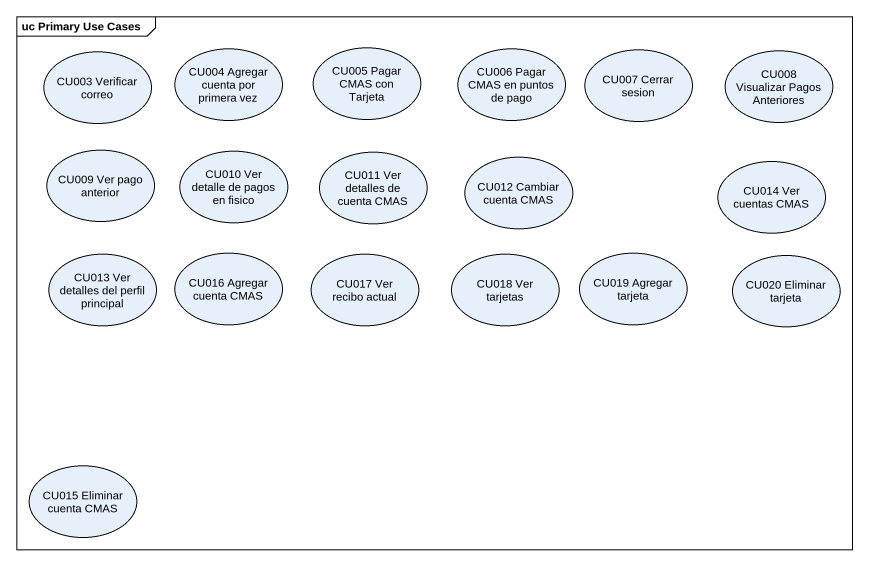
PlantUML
@startuml
mainframe uc Primary Use Cases
usecase "CU003 Verificar correo" as CU003_Verificar_correo
usecase "CU004 Agregar cuenta por primera vez" as CU004_Agregar_cuenta_por
usecase "CU005 Pagar CMAS con Tarjeta" as CU005_Pagar_CMAS_con_Tarjeta
usecase "CU006 Pagar CMAS en puntos de pago" as CU006_Pagar_CMAS_en_puntos
usecase "CU007 Cerrar sesion" as CU007_Cerrar_sesion
usecase "CU008 Visualizar Pagos Anteriores" as CU008_Visualizar_Pagos
usecase "CU009 Ver pago anterior" as CU009_Ver_pago_anterior
usecase "CU010 Ver detalle de pagos en fisico" as CU010_Ver_detalle_de_pagos
usecase "CU011 Ver detalles de cuenta CMAS" as CU011_Ver_detalles_de
usecase "CU012 Cambiar cuenta CMAS" as CU012_Cambiar_cuenta_CMAS
usecase "CU014 Ver cuentas CMAS" as CU014_Ver_cuentas_CMAS
usecase "CU013 Ver detalles del perfil principal" as CU013_Ver_detalles_del
usecase "CU016 Agregar cuenta CMAS" as CU016_Agregar_cuenta_CMAS
usecase "CU017 Ver recibo actual" as CU017_Ver_recibo_actual
usecase "CU018 Ver tarjetas" as CU018_Ver_tarjetas
usecase "CU019 Agregar tarjeta" as CU019_Agregar_tarjeta
usecase "CU020 Eliminar tarjeta" as CU020_Eliminar_tarjeta
usecase "CU015 Eliminar cuenta CMAS" as CU015_Eliminar_cuenta_CMAS
@enduml
